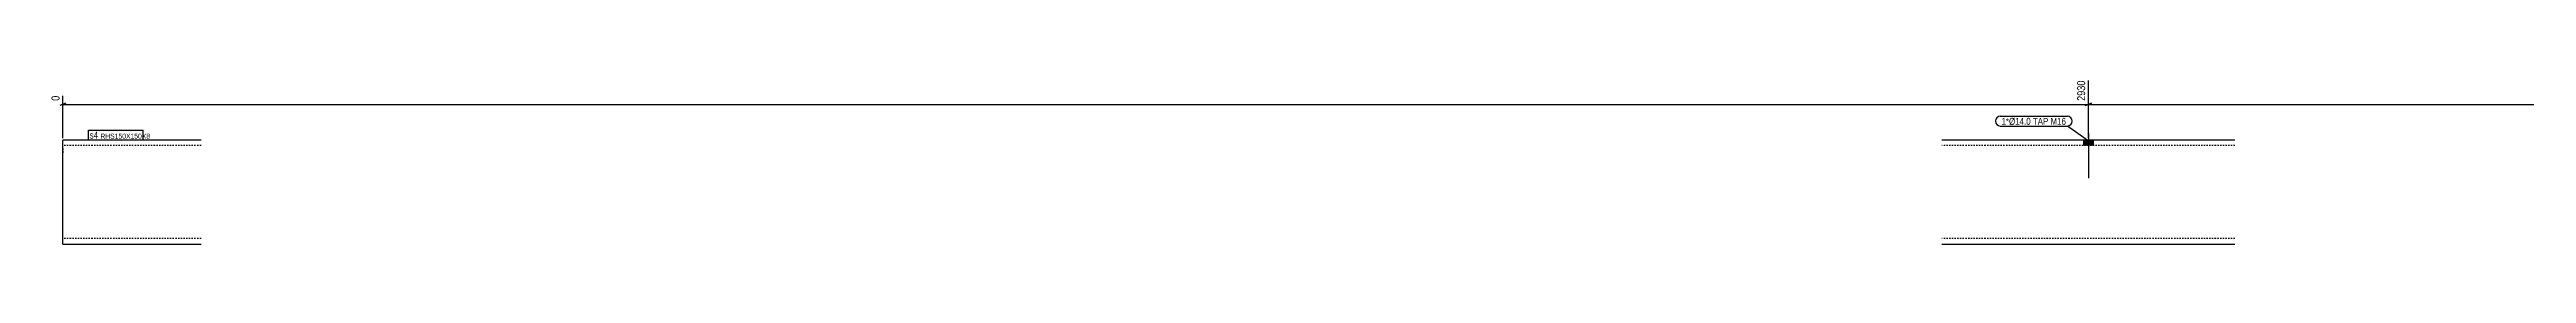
# Model space of a CAD drawing. Header units: millimetres. Extents: x 7 to 20492, y 9 to 247.
# Drawn here: x 7 to 3589, y 9 to 247 of the extents above; entities that cross this region are included whole.
import ezdxf

# ---------------------------------------------------------------- set-up
doc = ezdxf.new("R2010")
doc.units = ezdxf.units.MM
doc.linetypes.add('DXK_LINE_DOT2', pattern=[3.9198, 1.9599, -1.9599])
for name, color, linetype in [('MÅLSÆTNING', 7, 'Continuous'), ('STÅL', 7, 'Continuous'), ('TEKST', 7, 'Continuous')]:
    doc.layers.add(name, color=color, linetype=linetype)
doc.styles.add('Arial Narrow', font='ARIALN.TTF', dxfattribs={"height": 0.2})

msp = doc.modelspace()

# ---------------------------------------------------------------- hatches: boundary and pattern name
at = {"layer": 'STÅL', "linetype": 'Continuous'}
msp.add_hatch(color=3, dxfattribs=at).paths.add_polyline_path([(2962.8, 159), (2948.8, 159), (2948.8, 151), (2962.8, 151)])

# ---------------------------------------------------------------- linework, layer by layer
at = {"layer": 'MÅLSÆTNING', "color": 7, "linetype": 'Continuous'}
for p, q in [((25.8, 162), (25.8, 222.9)), ((2955.8, 162), (2955.8, 244.8)), ((2955.8, 162), (2955.8, 244.8)), ((30.3, 212.3), (21.3, 208.7)), ((25.8, 210.5), (2955.8, 210.5)), ((2960.3, 212.3), (2951.3, 208.7)), ((2951.3, 208.7), (2960.3, 212.3)), ((2955.8, 210.5), (7134.3, 210.5))]:
    msp.add_line(p, q, dxfattribs=at)
at = {"layer": 'STÅL', "color": 2, "linetype": 'Continuous'}
for p, q in [((225.8, 159), (25.8, 159)), ((25.8, 29), (25.8, 159)), ((3167.8, 159), (2743.8, 159)), ((25.8, 14.9), (25.8, 29)), ((25.8, 9), (25.8, 14.9)), ((25.8, 9), (225.8, 9)), ((2743.8, 9), (3167.8, 9))]:
    msp.add_line(p, q, dxfattribs=at)
at = {"layer": 'STÅL', "color": 7, "linetype": 'DXK_LINE_DOT2'}
for p, q in [((225.8, 151), (25.8, 151)), ((25.8, 146.7), (25.8, 139)), ((3167.8, 151), (2743.8, 151)), ((25.8, 21.3), (25.8, 29)), ((25.8, 17.9), (25.8, 21.3)), ((25.8, 17), (25.8, 17.9)), ((225.8, 17), (25.8, 17)), ((25.8, 14.9), (25.8, 17)), ((3167.8, 17), (2743.8, 17))]:
    msp.add_line(p, q, dxfattribs=at)
at = {"layer": 'STÅL', "color": 3, "linetype": 'Continuous'}
for p, q in [((2948.8, 159), (2948.8, 151)), ((2955.8, 169), (2955.8, 104)), ((2962.8, 159), (2962.8, 151))]:
    msp.add_line(p, q, dxfattribs=at)

# ---------------------------------------------------------------- wipeouts: each hides what was drawn before it
at = {"color": 0}
msp.add_wipeout([(2923.5, 181), (2923.5, 191.5), (2830.1, 191.5), (2830.1, 181)], dxfattribs=at).dxf.layer = 'TEKST'

# ---------------------------------------------------------------- next in the draw order: wipeouts: each hides what was drawn before it
at = {"color": 0, "linetype": 'Continuous'}
for points in [[(23.4, 225.3), (6.6, 225.3), (6.6, 213.2), (23.4, 213.2)], [(2953.4, 247.2), (2936.6, 247.2), (2936.6, 213.2), (2953.4, 213.2)]]:
    msp.add_wipeout(points, dxfattribs=at).dxf.layer = 'MÅLSÆTNING'
at = {"color": 0}
for points in [[(2923.5, 181), (2923.5, 191.5), (2830.1, 191.5), (2830.1, 181)], [(77, 161.1), (77, 171.6), (64.8, 171.6), (64.8, 161.1)]]:
    msp.add_wipeout(points, dxfattribs=at).dxf.layer = 'TEKST'

# ---------------------------------------------------------------- next in the draw order: linework, layer by layer
at = {"layer": 'TEKST', "color": 7, "linetype": 'Continuous'}
for p, q in [((2828.3, 193.3), (2925.3, 193.3)), ((2828.3, 179.2), (2925.3, 179.2)), ((2955.6, 158.1), (2925.3, 179.2))]:
    msp.add_line(p, q, dxfattribs=at)
for centre, start, end in [((2828.3, 186.3), 90, 270), ((2925.3, 186.3), 270, 90)]:
    msp.add_arc(centre, 7.05, start, end, dxfattribs=at)

# ---------------------------------------------------------------- next in the draw order: texts
at = {"layer": 'MÅLSÆTNING', "color": 3, "linetype": 'Continuous', "style": 'Arial Narrow'}
for s, height, p in [('0', 11.5, (21, 215.6)), ('2930', 11.45, (2951, 215.6))]:
    msp.add_text(s, height=height, rotation=90.0002, dxfattribs=at).set_placement(p)
at = {"layer": 'TEKST', "color": 3, "style": 'Arial Narrow'}
msp.add_text('1*Ø14.0 TAP M16', height=10.021, dxfattribs=at).set_placement((2830.1, 181))

# ---------------------------------------------------------------- next in the draw order: wipeouts: each hides what was drawn before it
at = {"color": 0}
msp.add_wipeout([(77, 161.1), (77, 171.6), (64.8, 171.6), (64.8, 161.1)], dxfattribs=at).dxf.layer = 'TEKST'

# ---------------------------------------------------------------- next in the draw order: wipeouts: each hides what was drawn before it
msp.add_wipeout([(140.4, 161.1), (140.4, 168.6), (80.1, 168.6), (80.1, 161.1)], dxfattribs=at).dxf.layer = 'TEKST'

# ---------------------------------------------------------------- next in the draw order: wipeouts: each hides what was drawn before it
msp.add_wipeout([(140.4, 161.1), (140.4, 168.6), (80.1, 168.6), (80.1, 161.1)], dxfattribs=at).dxf.layer = 'TEKST'

# ---------------------------------------------------------------- next in the draw order: linework, layer by layer
at = {"layer": 'TEKST', "color": 7, "linetype": 'Continuous'}
for p, q in [((63, 173.4), (142.2, 173.4)), ((63, 159.3), (63, 173.4)), ((63, 159.3), (142.2, 159.3)), ((142.2, 159.3), (142.2, 173.4))]:
    msp.add_line(p, q, dxfattribs=at)

# ---------------------------------------------------------------- next in the draw order: texts
at = {"layer": 'TEKST', "color": 3, "style": 'Arial Narrow'}
for s, height, p in [('s4', 10.02, (64.8, 161.1)), ('RHS150X150X8', 7.158, (80.1, 161.1))]:
    msp.add_text(s, height=height, dxfattribs=at).set_placement(p)

doc.saveas('drawing.dxf')
